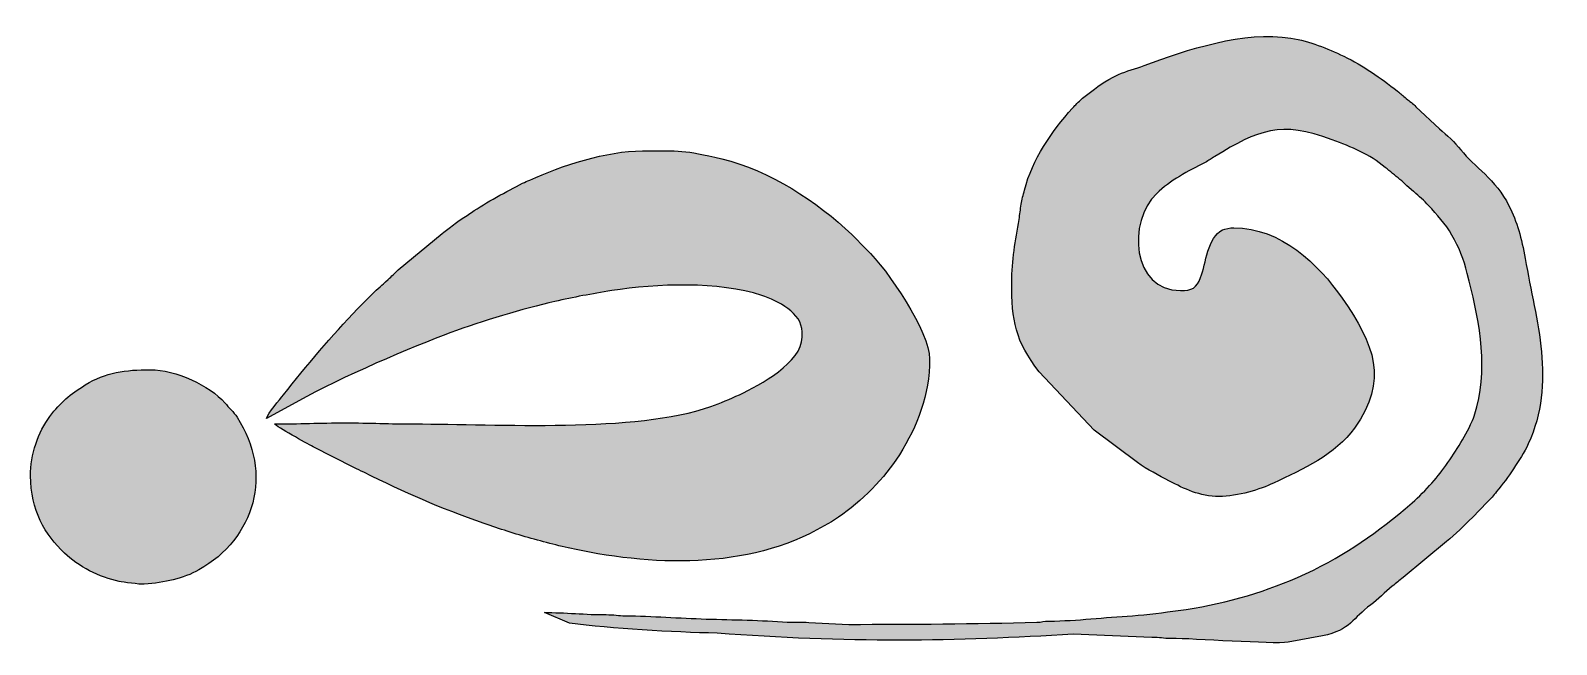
# Model space of a CAD drawing. Header units: centimetres. Extents: x -17 to 23.2, y -56.6 to -34.4.
# Drawn here: x 2.63 to 23.23, y -42.65 to -34.37 of the extents above; entities that cross this region are included whole.
import ezdxf

# ---------------------------------------------------------------- set-up
doc = ezdxf.new("R2010")
doc.units = ezdxf.units.CM
doc.header["$MEASUREMENT"] = 0
doc.layers.add('Camada 1', color=7, linetype='Continuous')

msp = doc.modelspace()

# ---------------------------------------------------------------- hatches: boundary and pattern name
at = {"layer": 'Camada 1', "true_color": 0xfefefe}
h = msp.add_hatch(color=7, dxfattribs=at)
edge = h.paths.add_edge_path()
edge.add_spline(control_points=[(15.87576, -37.76296), (15.87576, -38.28715), (15.92178, -38.55744), (16.24736, -38.97434), (16.24736, -38.97434), (16.98806, -39.76182), (16.98806, -39.76182), (16.98806, -39.76182), (17.5728, -40.20037), (17.5728, -40.20037), (17.71015, -40.29687), (17.85545, -40.36949), (18.00386, -40.44867), (18.19928, -40.55291), (18.4171, -40.65807), (18.6759, -40.65807), (18.92582, -40.65807), (19.23775, -40.56008), (19.40935, -40.47779), (19.80696, -40.28705), (20.2473, -40.09489), (20.504, -39.73424), (20.96425, -39.08756), (20.77454, -38.60755), (20.3376, -37.98224), (20.01405, -37.51919), (19.50913, -37.03189), (18.87592, -37.03189), (18.81677, -37.03189), (18.76062, -37.04303), (18.72218, -37.06125), (18.52077, -37.15673), (18.49849, -37.51615), (18.42579, -37.70072), (18.36876, -37.84544), (18.31432, -37.87995), (18.15281, -37.87995), (17.50003, -37.87995), (17.43217, -36.95374), (17.83324, -36.56735), (18.01203, -36.39514), (18.25595, -36.26534), (18.48623, -36.14979), (18.53865, -36.12349), (18.56958, -36.09877), (18.61732, -36.06966), (19.20768, -35.70969), (19.50531, -35.58143), (20.20358, -35.84325), (20.4616, -35.93998), (20.70999, -36.0404), (20.91822, -36.21685), (20.98667, -36.27486), (21.04671, -36.32188), (21.11766, -36.37823), (21.15389, -36.40702), (21.1761, -36.43431), (21.2104, -36.46555), (21.2104, -36.46555), (21.30075, -36.54051), (21.30075, -36.54051), (21.30308, -36.54255), (21.30635, -36.54556), (21.30868, -36.5476), (21.3695, -36.60085), (21.44907, -36.66866), (21.5023, -36.72913), (21.6188, -36.86159), (21.72937, -36.97106), (21.81983, -37.1292), (21.9179, -37.30067), (21.97598, -37.45341), (22.02688, -37.6489), (22.17096, -38.20213), (22.3113, -38.85337), (22.15621, -39.44748), (22.13373, -39.53347), (22.1078, -39.61408), (22.07105, -39.68822), (21.96061, -39.91093), (21.83004, -40.11024), (21.68256, -40.31331), (21.56737, -40.47192), (21.34865, -40.69404), (21.18936, -40.82424), (20.71715, -41.21018), (20.33594, -41.48411), (19.73244, -41.74987), (19.23855, -41.96738), (18.69558, -42.1201), (18.1247, -42.19586), (17.93678, -42.2208), (17.70726, -42.25473), (17.50662, -42.26644), (17.12907, -42.28848), (16.76224, -42.33473), (16.38287, -42.33897), (16.29991, -42.33989), (16.29226, -42.35244), (16.21474, -42.35466), (15.37695, -42.37845), (14.51932, -42.38047), (13.6753, -42.38375), (13.6753, -42.38375), (13.1349, -42.35631), (13.1349, -42.35631), (13.04374, -42.34657), (12.93763, -42.36063), (12.84565, -42.35338), (12.49144, -42.32554), (12.12423, -42.32136), (11.75196, -42.31079), (11.38798, -42.30043), (11.02529, -42.27131), (10.6595, -42.26703), (10.56588, -42.26592), (10.51043, -42.25131), (10.3986, -42.25178), (10.14138, -42.25283), (9.82834, -42.22259), (9.56774, -42.22259), (9.56774, -42.22259), (9.90601, -42.3669), (9.90601, -42.3669), (10.48041, -42.44152), (11.28755, -42.49031), (11.89948, -42.50089), (13.60499, -42.63532), (15.15133, -42.61539), (16.70665, -42.51495), (16.70665, -42.51495), (17.76853, -42.55852), (17.76853, -42.55852), (17.87582, -42.55809), (17.91796, -42.57433), (18.02951, -42.57369), (18.32969, -42.57198), (19.39432, -42.65427), (19.60608, -42.62404), (19.60608, -42.62404), (20.06955, -42.53816), (20.06955, -42.53816), (20.45239, -42.4586), (20.48092, -42.29518), (20.72217, -42.12022), (20.81771, -42.05093), (20.9146, -41.94355), (21.0122, -41.86948), (21.07105, -41.82482), (21.10163, -41.79296), (21.16183, -41.74849), (21.16183, -41.74849), (21.74411, -41.26371), (21.74411, -41.26371), (21.87374, -41.16858), (21.98145, -41.04981), (22.09515, -40.93936), (22.09515, -40.93936), (22.29537, -40.73485), (22.29537, -40.73485), (22.34316, -40.68601), (22.37776, -40.64625), (22.42131, -40.59135), (22.50418, -40.48691), (22.57908, -40.39655), (22.65031, -40.28262), (22.72135, -40.16899), (22.79485, -40.06658), (22.85004, -39.94606), (23.23046, -39.11506), (22.9572, -38.30009), (22.80801, -37.44755), (22.76016, -37.17409), (22.69691, -36.94965), (22.5892, -36.73433), (22.40952, -36.37519), (22.12308, -36.21009), (21.93762, -35.97911), (21.85784, -35.87978), (21.75109, -35.78293), (21.65161, -35.69529), (21.65161, -35.69529), (21.33377, -35.39789), (21.33377, -35.39789), (21.31097, -35.376), (21.29634, -35.35982), (21.27152, -35.34008), (21.24039, -35.31537), (21.23421, -35.31622), (21.20279, -35.28843), (21.15298, -35.24438), (21.13654, -35.2275), (21.08088, -35.18495), (20.84804, -35.00695), (20.6282, -34.84476), (20.35804, -34.71679), (20.1287, -34.60814), (19.90804, -34.51575), (19.6454, -34.47291), (19.0133, -34.36981), (18.23794, -34.62738), (17.66497, -34.84292), (17.5472, -34.88724), (17.42745, -34.91406), (17.3166, -34.96511), (17.11244, -35.05914), (17.04602, -35.12252), (16.88464, -35.24182), (16.82914, -35.28285), (16.80401, -35.30798), (16.75639, -35.35386), (16.72964, -35.37963), (16.72362, -35.38664), (16.69811, -35.41547), (16.41045, -35.7406), (16.15714, -36.1049), (16.04803, -36.52302), (16.03104, -36.58816), (16.01273, -36.65396), (16.00311, -36.71426), (15.99123, -36.78885), (15.98759, -36.84615), (15.97498, -36.92148), (15.92879, -37.1973), (15.87576, -37.47783), (15.87576, -37.76296)], knot_values=[0, 0, 0, 0, 0.01333333, 0.01333333, 0.01333333, 0.02666667, 0.02666667, 0.02666667, 0.04, 0.04, 0.04, 0.05333333, 0.05333333, 0.05333333, 0.06666667, 0.06666667, 0.06666667, 0.08, 0.08, 0.08, 0.09333333, 0.09333333, 0.09333333, 0.10666667, 0.10666667, 0.10666667, 0.12, 0.12, 0.12, 0.13333333, 0.13333333, 0.13333333, 0.14666667, 0.14666667, 0.14666667, 0.16, 0.16, 0.16, 0.17333333, 0.17333333, 0.17333333, 0.18666667, 0.18666667, 0.18666667, 0.2, 0.2, 0.2, 0.21333333, 0.21333333, 0.21333333, 0.22666667, 0.22666667, 0.22666667, 0.24, 0.24, 0.24, 0.25333333, 0.25333333, 0.25333333, 0.26666667, 0.26666667, 0.26666667, 0.28, 0.28, 0.28, 0.29333333, 0.29333333, 0.29333333, 0.30666667, 0.30666667, 0.30666667, 0.32, 0.32, 0.32, 0.33333333, 0.33333333, 0.33333333, 0.34666667, 0.34666667, 0.34666667, 0.36, 0.36, 0.36, 0.37333333, 0.37333333, 0.37333333, 0.38666667, 0.38666667, 0.38666667, 0.4, 0.4, 0.4, 0.41333333, 0.41333333, 0.41333333, 0.42666667, 0.42666667, 0.42666667, 0.44, 0.44, 0.44, 0.45333333, 0.45333333, 0.45333333, 0.46666667, 0.46666667, 0.46666667, 0.48, 0.48, 0.48, 0.49333333, 0.49333333, 0.49333333, 0.50666667, 0.50666667, 0.50666667, 0.52, 0.52, 0.52, 0.53333333, 0.53333333, 0.53333333, 0.54666667, 0.54666667, 0.54666667, 0.56, 0.56, 0.56, 0.57333333, 0.57333333, 0.57333333, 0.58666667, 0.58666667, 0.58666667, 0.6, 0.6, 0.6, 0.61333333, 0.61333333, 0.61333333, 0.62666667, 0.62666667, 0.62666667, 0.64, 0.64, 0.64, 0.65333333, 0.65333333, 0.65333333, 0.66666667, 0.66666667, 0.66666667, 0.68, 0.68, 0.68, 0.69333333, 0.69333333, 0.69333333, 0.70666667, 0.70666667, 0.70666667, 0.72, 0.72, 0.72, 0.73333333, 0.73333333, 0.73333333, 0.74666667, 0.74666667, 0.74666667, 0.76, 0.76, 0.76, 0.77333333, 0.77333333, 0.77333333, 0.78666667, 0.78666667, 0.78666667, 0.8, 0.8, 0.8, 0.81333333, 0.81333333, 0.81333333, 0.82666667, 0.82666667, 0.82666667, 0.84, 0.84, 0.84, 0.85333333, 0.85333333, 0.85333333, 0.86666667, 0.86666667, 0.86666667, 0.88, 0.88, 0.88, 0.89333333, 0.89333333, 0.89333333, 0.90666667, 0.90666667, 0.90666667, 0.92, 0.92, 0.92, 0.93333333, 0.93333333, 0.93333333, 0.94666667, 0.94666667, 0.94666667, 0.96, 0.96, 0.96, 0.97333333, 0.97333333, 0.97333333, 0.98666667, 0.98666667, 0.98666667, 1, 1, 1, 1], degree=3, periodic=1)
h = msp.add_hatch(color=7, dxfattribs=at)
edge = h.paths.add_edge_path()
edge.add_spline(control_points=[(5.81369, -39.60529), (5.81369, -39.60529), (6.25338, -39.36517), (6.25338, -39.36517), (6.79539, -39.05765), (7.80083, -38.6328), (8.30151, -38.44581), (8.72286, -38.28845), (9.28188, -38.12402), (9.70603, -38.026), (9.95825, -37.9677), (10.20515, -37.92354), (10.4754, -37.87986), (11.07979, -37.78215), (11.92265, -37.75542), (12.50078, -37.94374), (12.71993, -38.01512), (13.04484, -38.18327), (13.04484, -38.43557), (13.04484, -38.43557), (13.04484, -38.50865), (13.04484, -38.50865), (13.04484, -38.84715), (12.4778, -39.15094), (12.19864, -39.28363), (12.07613, -39.34186), (11.94322, -39.39595), (11.81182, -39.44239), (10.79862, -39.80044), (8.92904, -39.67841), (7.8138, -39.67841), (7.48575, -39.67841), (7.20716, -39.66378), (6.87529, -39.66378), (6.53962, -39.66378), (6.24409, -39.67841), (5.92138, -39.67841), (5.95171, -39.71773), (6.3545, -39.93922), (6.44449, -39.98547), (6.44449, -39.98547), (6.99324, -40.26815), (6.99324, -40.26815), (7.04341, -40.29197), (7.07659, -40.30706), (7.12682, -40.33129), (7.70179, -40.60864), (8.12972, -40.80679), (8.75412, -41.0219), (8.96366, -41.09409), (9.16413, -41.16187), (9.38846, -41.22322), (9.61308, -41.28464), (9.82758, -41.34212), (10.06119, -41.38809), (11.25729, -41.62342), (12.52461, -41.61522), (13.53715, -40.93583), (13.84484, -40.72937), (14.16246, -40.40705), (14.35928, -40.09416), (14.60336, -39.70609), (14.76803, -39.28984), (14.76803, -38.80113), (14.76803, -38.44462), (14.208, -37.59882), (13.91036, -37.32059), (13.91036, -37.32059), (13.71794, -37.12328), (13.71794, -37.12328), (13.24761, -36.67632), (12.60907, -36.25586), (11.96165, -36.10199), (11.43984, -35.97801), (11.40448, -35.99376), (10.89089, -35.99376), (10.40653, -35.99376), (9.79401, -36.19113), (9.3679, -36.3887), (9.3387, -36.40224), (9.30454, -36.41455), (9.27312, -36.43023), (9.05855, -36.53729), (8.78112, -36.69219), (8.58078, -36.82502), (8.55252, -36.84375), (8.53286, -36.85928), (8.50004, -36.87988), (8.43729, -36.91931), (8.3963, -36.94756), (8.34046, -36.99141), (8.28451, -37.03536), (8.2418, -37.06209), (8.1866, -37.10838), (8.1866, -37.10838), (7.59456, -37.59847), (7.59456, -37.59847), (7.54466, -37.64589), (7.50576, -37.68259), (7.45622, -37.7302), (7.35686, -37.82572), (7.34881, -37.81747), (7.21641, -37.95556), (7.21641, -37.95556), (7.04308, -38.12715), (7.04308, -38.12715), (6.70493, -38.47644), (6.34356, -38.90425), (6.04448, -39.28363), (5.99401, -39.34763), (5.83098, -39.5348), (5.81369, -39.60529)], knot_values=[0, 0, 0, 0, 0.02702703, 0.02702703, 0.02702703, 0.05405405, 0.05405405, 0.05405405, 0.08108108, 0.08108108, 0.08108108, 0.10810811, 0.10810811, 0.10810811, 0.13513514, 0.13513514, 0.13513514, 0.16216216, 0.16216216, 0.16216216, 0.18918919, 0.18918919, 0.18918919, 0.21621622, 0.21621622, 0.21621622, 0.24324324, 0.24324324, 0.24324324, 0.27027027, 0.27027027, 0.27027027, 0.2972973, 0.2972973, 0.2972973, 0.32432432, 0.32432432, 0.32432432, 0.35135135, 0.35135135, 0.35135135, 0.37837838, 0.37837838, 0.37837838, 0.40540541, 0.40540541, 0.40540541, 0.43243243, 0.43243243, 0.43243243, 0.45945946, 0.45945946, 0.45945946, 0.48648649, 0.48648649, 0.48648649, 0.51351351, 0.51351351, 0.51351351, 0.54054054, 0.54054054, 0.54054054, 0.56756757, 0.56756757, 0.56756757, 0.59459459, 0.59459459, 0.59459459, 0.62162162, 0.62162162, 0.62162162, 0.64864865, 0.64864865, 0.64864865, 0.67567568, 0.67567568, 0.67567568, 0.7027027, 0.7027027, 0.7027027, 0.72972973, 0.72972973, 0.72972973, 0.75675676, 0.75675676, 0.75675676, 0.78378378, 0.78378378, 0.78378378, 0.81081081, 0.81081081, 0.81081081, 0.83783784, 0.83783784, 0.83783784, 0.86486486, 0.86486486, 0.86486486, 0.89189189, 0.89189189, 0.89189189, 0.91891892, 0.91891892, 0.91891892, 0.94594595, 0.94594595, 0.94594595, 0.97297297, 0.97297297, 0.97297297, 1, 1, 1, 1], degree=3, periodic=1)
h = msp.add_hatch(color=7, dxfattribs=at)
edge = h.paths.add_edge_path()
edge.add_spline(control_points=[(2.62892, -40.38025), (2.62892, -40.84175), (2.82742, -41.17526), (3.08641, -41.42225), (3.26664, -41.59415), (3.56736, -41.75564), (3.82469, -41.80263), (3.88117, -41.81294), (4.09836, -41.84593), (4.1647, -41.84076), (4.44066, -41.81924), (4.6883, -41.76687), (4.9014, -41.648), (5.6556, -41.22726), (5.91318, -40.34157), (5.41691, -39.58761), (5.36998, -39.5163), (5.30892, -39.45948), (5.25152, -39.39386), (5.04592, -39.1588), (4.58926, -38.94732), (4.24438, -38.94732), (3.91257, -38.94732), (3.64377, -38.97754), (3.36738, -39.152), (3.16527, -39.27957), (3.03124, -39.3855), (2.89035, -39.57595), (2.73235, -39.78949), (2.62892, -40.09233), (2.62892, -40.38025)], knot_values=[0, 0, 0, 0, 0.1, 0.1, 0.1, 0.2, 0.2, 0.2, 0.3, 0.3, 0.3, 0.4, 0.4, 0.4, 0.5, 0.5, 0.5, 0.6, 0.6, 0.6, 0.7, 0.7, 0.7, 0.8, 0.8, 0.8, 0.9, 0.9, 0.9, 1, 1, 1, 1], degree=3, periodic=1)

# ---------------------------------------------------------------- linework, layer by layer
at = {"layer": 'Camada 1', "color": 7}
for points, knots in [([(15.87576, -37.76296), (15.87576, -38.28715), (15.92178, -38.55744), (16.24736, -38.97434), (16.24736, -38.97434), (16.98806, -39.76182), (16.98806, -39.76182), (16.98806, -39.76182), (17.5728, -40.20037), (17.5728, -40.20037), (17.71015, -40.29687), (17.85545, -40.36949), (18.00386, -40.44867), (18.19928, -40.55291), (18.4171, -40.65807), (18.6759, -40.65807), (18.92582, -40.65807), (19.23775, -40.56008), (19.40935, -40.47779), (19.80696, -40.28705), (20.2473, -40.09489), (20.504, -39.73424), (20.96425, -39.08756), (20.77454, -38.60755), (20.3376, -37.98224), (20.01405, -37.51919), (19.50913, -37.03189), (18.87592, -37.03189), (18.81677, -37.03189), (18.76062, -37.04303), (18.72218, -37.06125), (18.52077, -37.15673), (18.49849, -37.51615), (18.42579, -37.70072), (18.36876, -37.84544), (18.31432, -37.87995), (18.15281, -37.87995), (17.50003, -37.87995), (17.43217, -36.95374), (17.83324, -36.56735), (18.01203, -36.39514), (18.25595, -36.26534), (18.48623, -36.14979), (18.53865, -36.12349), (18.56958, -36.09877), (18.61732, -36.06966), (19.20768, -35.70969), (19.50531, -35.58143), (20.20358, -35.84325), (20.4616, -35.93998), (20.70999, -36.0404), (20.91822, -36.21685), (20.98667, -36.27486), (21.04671, -36.32188), (21.11766, -36.37823), (21.15389, -36.40702), (21.1761, -36.43431), (21.2104, -36.46555), (21.2104, -36.46555), (21.30075, -36.54051), (21.30075, -36.54051), (21.30308, -36.54255), (21.30635, -36.54556), (21.30868, -36.5476), (21.3695, -36.60085), (21.44907, -36.66866), (21.5023, -36.72913), (21.6188, -36.86159), (21.72937, -36.97106), (21.81983, -37.1292), (21.9179, -37.30067), (21.97598, -37.45341), (22.02688, -37.6489), (22.17096, -38.20213), (22.3113, -38.85337), (22.15621, -39.44748), (22.13373, -39.53347), (22.1078, -39.61408), (22.07105, -39.68822), (21.96061, -39.91093), (21.83004, -40.11024), (21.68256, -40.31331), (21.56737, -40.47192), (21.34865, -40.69404), (21.18936, -40.82424), (20.71715, -41.21018), (20.33594, -41.48411), (19.73244, -41.74987), (19.23855, -41.96738), (18.69558, -42.1201), (18.1247, -42.19586), (17.93678, -42.2208), (17.70726, -42.25473), (17.50662, -42.26644), (17.12907, -42.28848), (16.76224, -42.33473), (16.38287, -42.33897), (16.29991, -42.33989), (16.29226, -42.35244), (16.21474, -42.35466), (15.37695, -42.37845), (14.51932, -42.38047), (13.6753, -42.38375), (13.6753, -42.38375), (13.1349, -42.35631), (13.1349, -42.35631), (13.04374, -42.34657), (12.93763, -42.36063), (12.84565, -42.35338), (12.49144, -42.32554), (12.12423, -42.32136), (11.75196, -42.31079), (11.38798, -42.30043), (11.02529, -42.27131), (10.6595, -42.26703), (10.56588, -42.26592), (10.51043, -42.25131), (10.3986, -42.25178), (10.14138, -42.25283), (9.82834, -42.22259), (9.56774, -42.22259), (9.56774, -42.22259), (9.90601, -42.3669), (9.90601, -42.3669), (10.48041, -42.44152), (11.28755, -42.49031), (11.89948, -42.50089), (13.60499, -42.63532), (15.15133, -42.61539), (16.70665, -42.51495), (16.70665, -42.51495), (17.76853, -42.55852), (17.76853, -42.55852), (17.87582, -42.55809), (17.91796, -42.57433), (18.02951, -42.57369), (18.32969, -42.57198), (19.39432, -42.65427), (19.60608, -42.62404), (19.60608, -42.62404), (20.06955, -42.53816), (20.06955, -42.53816), (20.45239, -42.4586), (20.48092, -42.29518), (20.72217, -42.12022), (20.81771, -42.05093), (20.9146, -41.94355), (21.0122, -41.86948), (21.07105, -41.82482), (21.10163, -41.79296), (21.16183, -41.74849), (21.16183, -41.74849), (21.74411, -41.26371), (21.74411, -41.26371), (21.87374, -41.16858), (21.98145, -41.04981), (22.09515, -40.93936), (22.09515, -40.93936), (22.29537, -40.73485), (22.29537, -40.73485), (22.34316, -40.68601), (22.37776, -40.64625), (22.42131, -40.59135), (22.50418, -40.48691), (22.57908, -40.39655), (22.65031, -40.28262), (22.72135, -40.16899), (22.79485, -40.06658), (22.85004, -39.94606), (23.23046, -39.11506), (22.9572, -38.30009), (22.80801, -37.44755), (22.76016, -37.17409), (22.69691, -36.94965), (22.5892, -36.73433), (22.40952, -36.37519), (22.12308, -36.21009), (21.93762, -35.97911), (21.85784, -35.87978), (21.75109, -35.78293), (21.65161, -35.69529), (21.65161, -35.69529), (21.33377, -35.39789), (21.33377, -35.39789), (21.31097, -35.376), (21.29634, -35.35982), (21.27152, -35.34008), (21.24039, -35.31537), (21.23421, -35.31622), (21.20279, -35.28843), (21.15298, -35.24438), (21.13654, -35.2275), (21.08088, -35.18495), (20.84804, -35.00695), (20.6282, -34.84476), (20.35804, -34.71679), (20.1287, -34.60814), (19.90804, -34.51575), (19.6454, -34.47291), (19.0133, -34.36981), (18.23794, -34.62738), (17.66497, -34.84292), (17.5472, -34.88724), (17.42745, -34.91406), (17.3166, -34.96511), (17.11244, -35.05914), (17.04602, -35.12252), (16.88464, -35.24182), (16.82914, -35.28285), (16.80401, -35.30798), (16.75639, -35.35386), (16.72964, -35.37963), (16.72362, -35.38664), (16.69811, -35.41547), (16.41045, -35.7406), (16.15714, -36.1049), (16.04803, -36.52302), (16.03104, -36.58816), (16.01273, -36.65396), (16.00311, -36.71426), (15.99123, -36.78885), (15.98759, -36.84615), (15.97498, -36.92148), (15.92879, -37.1973), (15.87576, -37.47783), (15.87576, -37.76296)], [0, 0, 0, 0, 0.01333333, 0.01333333, 0.01333333, 0.02666667, 0.02666667, 0.02666667, 0.04, 0.04, 0.04, 0.05333333, 0.05333333, 0.05333333, 0.06666667, 0.06666667, 0.06666667, 0.08, 0.08, 0.08, 0.09333333, 0.09333333, 0.09333333, 0.10666667, 0.10666667, 0.10666667, 0.12, 0.12, 0.12, 0.13333333, 0.13333333, 0.13333333, 0.14666667, 0.14666667, 0.14666667, 0.16, 0.16, 0.16, 0.17333333, 0.17333333, 0.17333333, 0.18666667, 0.18666667, 0.18666667, 0.2, 0.2, 0.2, 0.21333333, 0.21333333, 0.21333333, 0.22666667, 0.22666667, 0.22666667, 0.24, 0.24, 0.24, 0.25333333, 0.25333333, 0.25333333, 0.26666667, 0.26666667, 0.26666667, 0.28, 0.28, 0.28, 0.29333333, 0.29333333, 0.29333333, 0.30666667, 0.30666667, 0.30666667, 0.32, 0.32, 0.32, 0.33333333, 0.33333333, 0.33333333, 0.34666667, 0.34666667, 0.34666667, 0.36, 0.36, 0.36, 0.37333333, 0.37333333, 0.37333333, 0.38666667, 0.38666667, 0.38666667, 0.4, 0.4, 0.4, 0.41333333, 0.41333333, 0.41333333, 0.42666667, 0.42666667, 0.42666667, 0.44, 0.44, 0.44, 0.45333333, 0.45333333, 0.45333333, 0.46666667, 0.46666667, 0.46666667, 0.48, 0.48, 0.48, 0.49333333, 0.49333333, 0.49333333, 0.50666667, 0.50666667, 0.50666667, 0.52, 0.52, 0.52, 0.53333333, 0.53333333, 0.53333333, 0.54666667, 0.54666667, 0.54666667, 0.56, 0.56, 0.56, 0.57333333, 0.57333333, 0.57333333, 0.58666667, 0.58666667, 0.58666667, 0.6, 0.6, 0.6, 0.61333333, 0.61333333, 0.61333333, 0.62666667, 0.62666667, 0.62666667, 0.64, 0.64, 0.64, 0.65333333, 0.65333333, 0.65333333, 0.66666667, 0.66666667, 0.66666667, 0.68, 0.68, 0.68, 0.69333333, 0.69333333, 0.69333333, 0.70666667, 0.70666667, 0.70666667, 0.72, 0.72, 0.72, 0.73333333, 0.73333333, 0.73333333, 0.74666667, 0.74666667, 0.74666667, 0.76, 0.76, 0.76, 0.77333333, 0.77333333, 0.77333333, 0.78666667, 0.78666667, 0.78666667, 0.8, 0.8, 0.8, 0.81333333, 0.81333333, 0.81333333, 0.82666667, 0.82666667, 0.82666667, 0.84, 0.84, 0.84, 0.85333333, 0.85333333, 0.85333333, 0.86666667, 0.86666667, 0.86666667, 0.88, 0.88, 0.88, 0.89333333, 0.89333333, 0.89333333, 0.90666667, 0.90666667, 0.90666667, 0.92, 0.92, 0.92, 0.93333333, 0.93333333, 0.93333333, 0.94666667, 0.94666667, 0.94666667, 0.96, 0.96, 0.96, 0.97333333, 0.97333333, 0.97333333, 0.98666667, 0.98666667, 0.98666667, 1, 1, 1, 1]), ([(5.81369, -39.60529), (5.81369, -39.60529), (6.25338, -39.36517), (6.25338, -39.36517), (6.79539, -39.05765), (7.80083, -38.6328), (8.30151, -38.44581), (8.72286, -38.28845), (9.28188, -38.12402), (9.70603, -38.026), (9.95825, -37.9677), (10.20515, -37.92354), (10.4754, -37.87986), (11.07979, -37.78215), (11.92265, -37.75542), (12.50078, -37.94374), (12.71993, -38.01512), (13.04484, -38.18327), (13.04484, -38.43557), (13.04484, -38.43557), (13.04484, -38.50865), (13.04484, -38.50865), (13.04484, -38.84715), (12.4778, -39.15094), (12.19864, -39.28363), (12.07613, -39.34186), (11.94322, -39.39595), (11.81182, -39.44239), (10.79862, -39.80044), (8.92904, -39.67841), (7.8138, -39.67841), (7.48575, -39.67841), (7.20716, -39.66378), (6.87529, -39.66378), (6.53962, -39.66378), (6.24409, -39.67841), (5.92138, -39.67841), (5.95171, -39.71773), (6.3545, -39.93922), (6.44449, -39.98547), (6.44449, -39.98547), (6.99324, -40.26815), (6.99324, -40.26815), (7.04341, -40.29197), (7.07659, -40.30706), (7.12682, -40.33129), (7.70179, -40.60864), (8.12972, -40.80679), (8.75412, -41.0219), (8.96366, -41.09409), (9.16413, -41.16187), (9.38846, -41.22322), (9.61308, -41.28464), (9.82758, -41.34212), (10.06119, -41.38809), (11.25729, -41.62342), (12.52461, -41.61522), (13.53715, -40.93583), (13.84484, -40.72937), (14.16246, -40.40705), (14.35928, -40.09416), (14.60336, -39.70609), (14.76803, -39.28984), (14.76803, -38.80113), (14.76803, -38.44462), (14.208, -37.59882), (13.91036, -37.32059), (13.91036, -37.32059), (13.71794, -37.12328), (13.71794, -37.12328), (13.24761, -36.67632), (12.60907, -36.25586), (11.96165, -36.10199), (11.43984, -35.97801), (11.40448, -35.99376), (10.89089, -35.99376), (10.40653, -35.99376), (9.79401, -36.19113), (9.3679, -36.3887), (9.3387, -36.40224), (9.30454, -36.41455), (9.27312, -36.43023), (9.05855, -36.53729), (8.78112, -36.69219), (8.58078, -36.82502), (8.55252, -36.84375), (8.53286, -36.85928), (8.50004, -36.87988), (8.43729, -36.91931), (8.3963, -36.94756), (8.34046, -36.99141), (8.28451, -37.03536), (8.2418, -37.06209), (8.1866, -37.10838), (8.1866, -37.10838), (7.59456, -37.59847), (7.59456, -37.59847), (7.54466, -37.64589), (7.50576, -37.68259), (7.45622, -37.7302), (7.35686, -37.82572), (7.34881, -37.81747), (7.21641, -37.95556), (7.21641, -37.95556), (7.04308, -38.12715), (7.04308, -38.12715), (6.70493, -38.47644), (6.34356, -38.90425), (6.04448, -39.28363), (5.99401, -39.34763), (5.83098, -39.5348), (5.81369, -39.60529)], [0, 0, 0, 0, 0.02702703, 0.02702703, 0.02702703, 0.05405405, 0.05405405, 0.05405405, 0.08108108, 0.08108108, 0.08108108, 0.10810811, 0.10810811, 0.10810811, 0.13513514, 0.13513514, 0.13513514, 0.16216216, 0.16216216, 0.16216216, 0.18918919, 0.18918919, 0.18918919, 0.21621622, 0.21621622, 0.21621622, 0.24324324, 0.24324324, 0.24324324, 0.27027027, 0.27027027, 0.27027027, 0.2972973, 0.2972973, 0.2972973, 0.32432432, 0.32432432, 0.32432432, 0.35135135, 0.35135135, 0.35135135, 0.37837838, 0.37837838, 0.37837838, 0.40540541, 0.40540541, 0.40540541, 0.43243243, 0.43243243, 0.43243243, 0.45945946, 0.45945946, 0.45945946, 0.48648649, 0.48648649, 0.48648649, 0.51351351, 0.51351351, 0.51351351, 0.54054054, 0.54054054, 0.54054054, 0.56756757, 0.56756757, 0.56756757, 0.59459459, 0.59459459, 0.59459459, 0.62162162, 0.62162162, 0.62162162, 0.64864865, 0.64864865, 0.64864865, 0.67567568, 0.67567568, 0.67567568, 0.7027027, 0.7027027, 0.7027027, 0.72972973, 0.72972973, 0.72972973, 0.75675676, 0.75675676, 0.75675676, 0.78378378, 0.78378378, 0.78378378, 0.81081081, 0.81081081, 0.81081081, 0.83783784, 0.83783784, 0.83783784, 0.86486486, 0.86486486, 0.86486486, 0.89189189, 0.89189189, 0.89189189, 0.91891892, 0.91891892, 0.91891892, 0.94594595, 0.94594595, 0.94594595, 0.97297297, 0.97297297, 0.97297297, 1, 1, 1, 1]), ([(2.62892, -40.38025), (2.62892, -40.84175), (2.82742, -41.17526), (3.08641, -41.42225), (3.26664, -41.59415), (3.56736, -41.75564), (3.82469, -41.80263), (3.88117, -41.81294), (4.09836, -41.84593), (4.1647, -41.84076), (4.44066, -41.81924), (4.6883, -41.76687), (4.9014, -41.648), (5.6556, -41.22726), (5.91318, -40.34157), (5.41691, -39.58761), (5.36998, -39.5163), (5.30892, -39.45948), (5.25152, -39.39386), (5.04592, -39.1588), (4.58926, -38.94732), (4.24438, -38.94732), (3.91257, -38.94732), (3.64377, -38.97754), (3.36738, -39.152), (3.16527, -39.27957), (3.03124, -39.3855), (2.89035, -39.57595), (2.73235, -39.78949), (2.62892, -40.09233), (2.62892, -40.38025)], [0, 0, 0, 0, 0.1, 0.1, 0.1, 0.2, 0.2, 0.2, 0.3, 0.3, 0.3, 0.4, 0.4, 0.4, 0.5, 0.5, 0.5, 0.6, 0.6, 0.6, 0.7, 0.7, 0.7, 0.8, 0.8, 0.8, 0.9, 0.9, 0.9, 1, 1, 1, 1])]:
    msp.add_open_spline(points, degree=3, knots=knots, dxfattribs=at)

doc.saveas('drawing.dxf')
